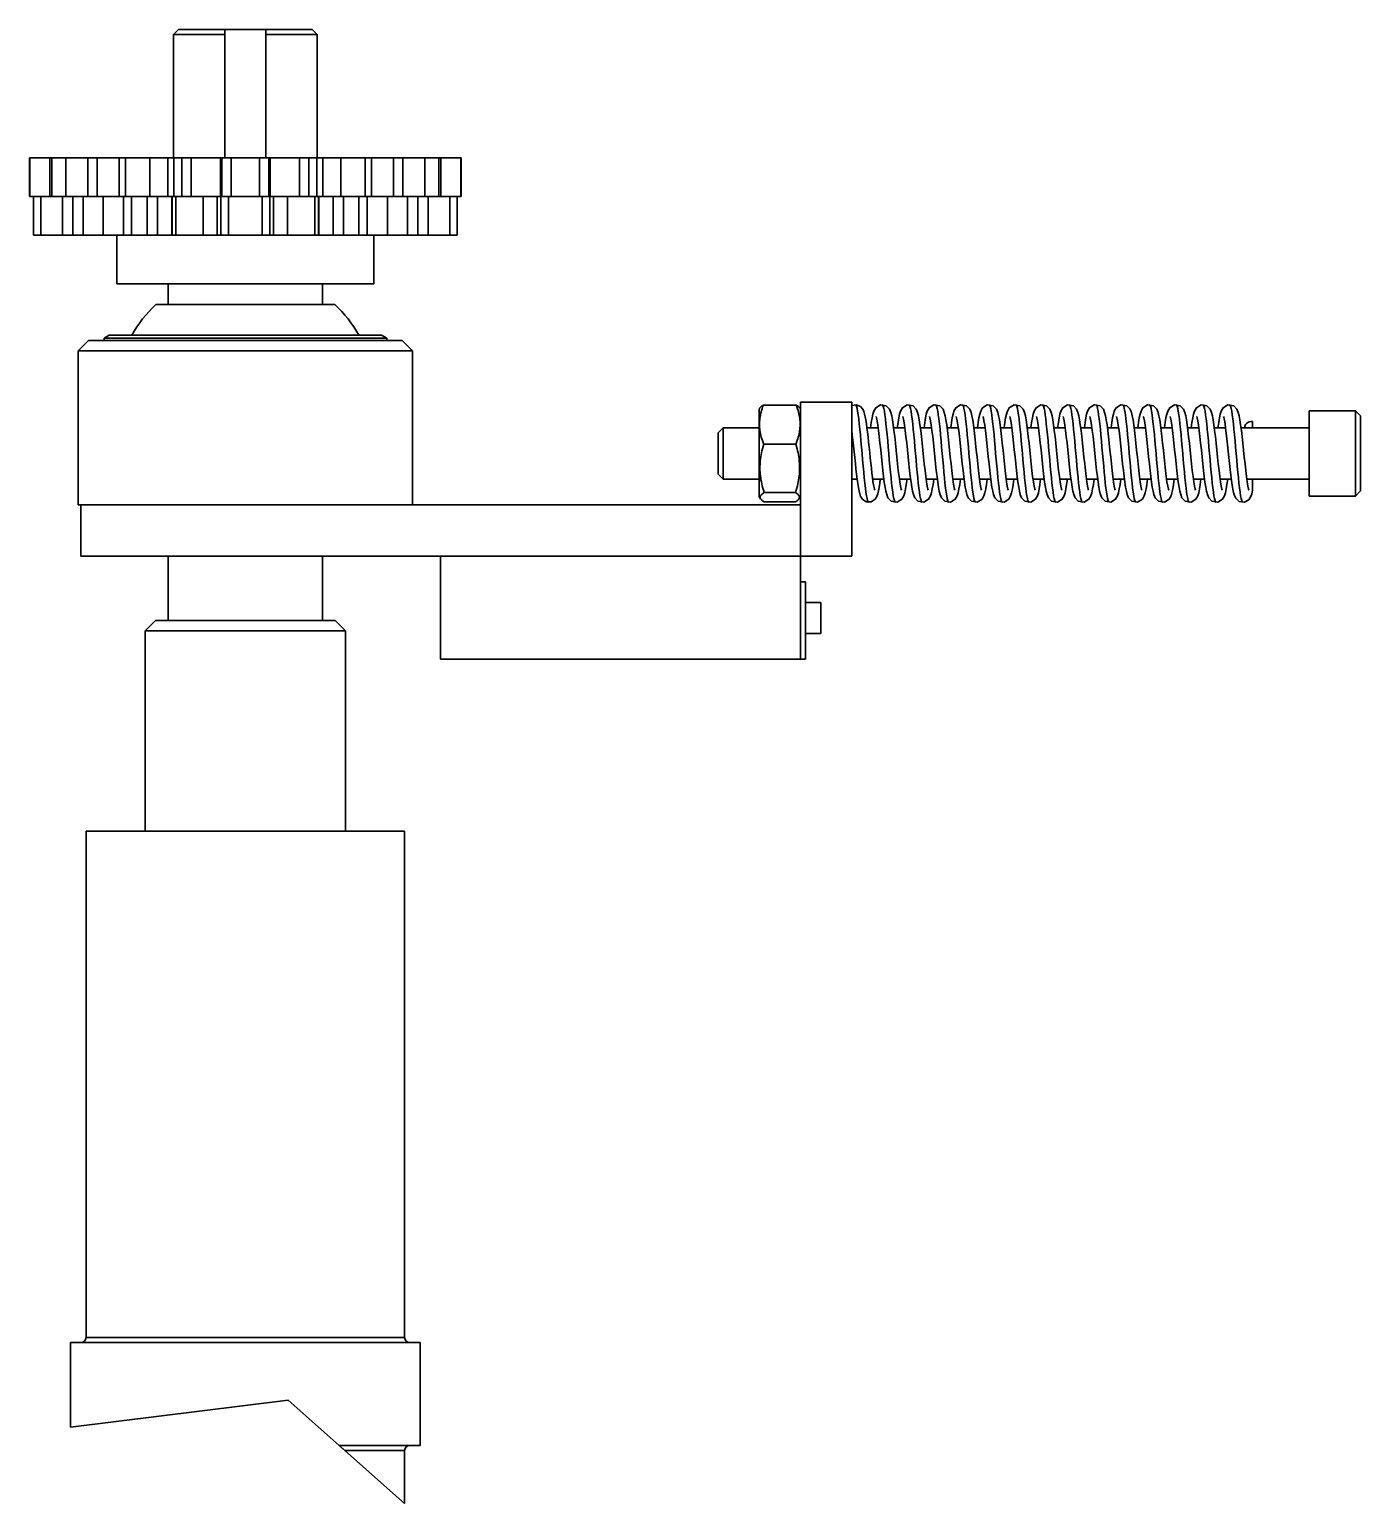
# Model space of a CAD drawing. Header units: millimetres. Extents: x 291 to 921, y 207 to 3425.
# Drawn here: x 291.2 to 550.2, y 206.8 to 493.6 of the extents above; entities that cross this region are included whole.
import ezdxf

# ---------------------------------------------------------------- set-up
doc = ezdxf.new("R2010")
doc.units = ezdxf.units.MM
for name, color, linetype, lineweight in [('Break Lines', 7, 'Continuous', 50), ('Tangent Edges', 7, 'Continuous', 50), ('Visible Edges', 7, 'Continuous', 50)]:
    doc.layers.add(name, color=color, linetype=linetype, lineweight=lineweight)

msp = doc.modelspace()

# ---------------------------------------------------------------- linework, layer by layer
at = {"layer": 'Break Lines', "linetype": 'Continuous', "lineweight": 35}
for p, q in [((299.22, 221.66), (341.58, 226.91)), ((341.58, 226.91), (351.46, 218.14)), ((352.59, 217.14), (364.22, 206.82))]:
    msp.add_line(p, q, dxfattribs=at)
msp.add_lwpolyline([(352.59, 217.14), (352.52, 217.2), (352.45, 217.26), (352.38, 217.32), (352.32, 217.38), (352.25, 217.44), (352.19, 217.49), (352.13, 217.55), (352.07, 217.6), (352.01, 217.66), (351.95, 217.71), (351.89, 217.75), (351.84, 217.8), (351.79, 217.84), (351.75, 217.89), (351.7, 217.92), (351.66, 217.96), (351.62, 218), (351.58, 218.03), (351.55, 218.06), (351.52, 218.09), (351.49, 218.11), (351.48, 218.13), (351.46, 218.14), (351.46, 218.14)], dxfattribs=at)
at = {"layer": 'Tangent Edges', "linetype": 'Continuous', "lineweight": 35}
for p, q in [((291.31, 461.14), (291.31, 468.64)), ((298.3, 468.64), (302.54, 468.64)), ((298.3, 461.14), (298.3, 468.64)), ((304.4, 468.64), (302.54, 468.64)), ((304.4, 468.64), (308.64, 468.64)), ((308.64, 468.64), (309.88, 468.64)), ((309.88, 468.64), (309.88, 461.14)), ((314.64, 468.64), (318.13, 468.64)), ((314.64, 461.14), (314.64, 468.64)), ((319.31, 468.64), (318.13, 468.64)), ((319.31, 468.64), (320.86, 468.64)), ((320.86, 468.64), (322.7, 468.64)), ((322.7, 468.64), (328.38, 468.64)), ((328.67, 468.64), (328.38, 468.64)), ((328.38, 461.14), (328.38, 468.64)), ((328.67, 468.64), (330.47, 468.64)), ((330.47, 468.64), (330.47, 461.14)), ((335.97, 468.64), (337.77, 468.64)), ((335.97, 461.14), (335.97, 468.64)), ((338.05, 468.64), (337.77, 468.64)), ((338.05, 468.64), (343.73, 468.64)), ((338.05, 461.14), (338.05, 468.64)), ((343.73, 468.64), (345.57, 468.64)), ((345.57, 468.64), (347.12, 468.64)), ((348.3, 468.64), (347.12, 468.64)), ((348.3, 468.64), (351.79, 468.64)), ((351.79, 468.64), (351.79, 461.14)), ((356.55, 468.64), (357.79, 468.64)), ((356.55, 461.14), (356.55, 468.64)), ((357.79, 468.64), (362.03, 468.64)), ((363.89, 468.64), (362.03, 468.64)), ((363.89, 468.64), (368.14, 468.64)), ((368.14, 468.64), (368.14, 461.14)), ((371.26, 468.64), (370.89, 468.64)), ((370.89, 461.14), (370.89, 468.64)), ((371.26, 468.64), (375.13, 468.64)), ((375.13, 468.64), (375.13, 461.14)), ((292.02, 461.14), (291.31, 461.14)), ((292.02, 461.14), (292.02, 453.64)), ((293.45, 453.64), (293.45, 461.14)), ((301.64, 461.14), (298.3, 461.14)), ((301.64, 461.14), (301.64, 453.64)), ((301.64, 461.14), (305.53, 461.14)), ((305.53, 453.64), (305.53, 461.14)), ((305.53, 461.14), (309.53, 461.14)), ((309.88, 461.14), (309.53, 461.14)), ((318.13, 461.14), (314.64, 461.14)), ((318.13, 461.14), (318.93, 461.14)), ((318.93, 461.14), (318.93, 453.64)), ((318.97, 461.14), (318.93, 461.14)), ((318.97, 461.14), (319.71, 461.14)), ((319.71, 461.14), (319.71, 453.64)), ((319.71, 461.14), (325.02, 461.14)), ((325.02, 453.64), (325.02, 461.14)), ((325.02, 461.14), (327.76, 461.14)), ((328.38, 461.14), (327.76, 461.14)), ((328.38, 461.14), (328.67, 461.14)), ((328.47, 461.14), (328.47, 453.64)), ((330.47, 461.14), (328.67, 461.14)), ((337.77, 461.14), (335.97, 461.14)), ((337.77, 461.14), (338.05, 461.14)), ((337.97, 461.14), (337.97, 453.64)), ((338.67, 461.14), (338.05, 461.14)), ((338.67, 461.14), (341.41, 461.14)), ((341.41, 461.14), (341.41, 453.64)), ((341.41, 461.14), (346.72, 461.14)), ((346.72, 453.64), (346.72, 461.14)), ((346.72, 461.14), (347.46, 461.14)), ((347.5, 461.14), (347.46, 461.14)), ((347.5, 461.14), (347.5, 453.64)), ((347.5, 461.14), (348.3, 461.14)), ((351.79, 461.14), (348.3, 461.14)), ((356.9, 461.14), (356.55, 461.14)), ((356.9, 461.14), (360.91, 461.14)), ((360.91, 461.14), (360.91, 453.64)), ((360.91, 461.14), (364.79, 461.14)), ((364.79, 453.64), (364.79, 461.14)), ((368.14, 461.14), (364.79, 461.14)), ((370.89, 461.14), (372.99, 461.14)), ((372.99, 461.14), (372.99, 453.64)), ((372.99, 461.14), (374.41, 461.14)), ((374.41, 453.64), (374.41, 461.14)), ((375.13, 461.14), (374.41, 461.14)), ((297.64, 453.64), (299.66, 453.64)), ((301.64, 453.64), (299.66, 453.64)), ((309.53, 453.64), (305.53, 453.64)), ((309.53, 453.64), (311.1, 453.64)), ((314.1, 453.64), (311.1, 453.64)), ((316.15, 453.64), (314.1, 453.64)), ((318.93, 453.64), (316.15, 453.64)), ((318.93, 453.64), (318.97, 453.64)), ((319.71, 453.64), (318.97, 453.64)), ((327.76, 453.64), (325.02, 453.64)), ((327.76, 453.64), (328.47, 453.64)), ((329.97, 453.64), (328.47, 453.64)), ((336.47, 453.64), (329.97, 453.64)), ((337.97, 453.64), (336.47, 453.64)), ((337.97, 453.64), (338.67, 453.64)), ((341.41, 453.64), (338.67, 453.64)), ((347.46, 453.64), (346.72, 453.64)), ((347.46, 453.64), (347.5, 453.64)), ((350.28, 453.64), (347.5, 453.64)), ((352.33, 453.64), (350.28, 453.64)), ((355.33, 453.64), (352.33, 453.64)), ((355.33, 453.64), (356.9, 453.64)), ((360.91, 453.64), (356.9, 453.64)), ((366.77, 453.64), (364.79, 453.64)), ((366.77, 453.64), (368.79, 453.64)), ((372.99, 453.64), (368.79, 453.64))]:
    msp.add_line(p, q, dxfattribs=at)
for p, q in [((295.17, 461.14), (295.17, 468.64)), ((302.54, 461.14), (302.54, 468.64)), ((304.4, 461.14), (304.4, 468.64)), ((308.64, 461.14), (308.64, 468.64)), ((318.13, 461.14), (318.13, 468.64)), ((319.31, 461.14), (319.31, 468.64)), ((320.86, 461.14), (320.86, 468.64)), ((322.7, 461.14), (322.7, 468.64)), ((328.67, 461.14), (328.67, 468.64)), ((337.77, 461.14), (337.77, 468.64)), ((343.73, 461.14), (343.73, 468.64)), ((345.57, 461.14), (345.57, 468.64)), ((347.12, 461.14), (347.12, 468.64)), ((348.3, 461.14), (348.3, 468.64)), ((357.79, 461.14), (357.79, 468.64)), ((362.03, 461.14), (362.03, 468.64)), ((363.89, 461.14), (363.89, 468.64)), ((371.26, 461.14), (371.26, 468.64)), ((297.64, 461.14), (297.64, 453.64)), ((299.66, 461.14), (299.66, 453.64)), ((309.53, 461.14), (309.53, 453.64)), ((311.1, 461.14), (311.1, 453.64)), ((314.1, 461.14), (314.1, 453.64)), ((316.15, 461.14), (316.15, 453.64)), ((318.97, 461.14), (318.97, 453.64)), ((327.76, 461.14), (327.76, 453.64)), ((329.97, 461.14), (329.97, 453.64)), ((336.47, 461.14), (336.47, 453.64)), ((338.67, 461.14), (338.67, 453.64)), ((347.46, 461.14), (347.46, 453.64)), ((350.28, 461.14), (350.28, 453.64)), ((352.33, 461.14), (352.33, 453.64)), ((355.33, 461.14), (355.33, 453.64)), ((356.9, 461.14), (356.9, 453.64)), ((366.77, 461.14), (366.77, 453.64)), ((368.79, 461.14), (368.79, 453.64)), ((302.22, 239.14), (364.22, 239.14)), ((364.22, 217.14), (352.59, 217.14))]:
    msp.add_line(p, q, dxfattribs=at).dxf.unprotected_set("ltscale", 0)
for points in [[(451.22, 420.48), (452.1, 420.63), (452.91, 420.3), (453.36, 419.77), (453.57, 419.3), (453.71, 418.82), (453.84, 418.29), (453.95, 417.67), (454.06, 416.95), (454.17, 416.16), (454.27, 415.28), (454.38, 414.35), (454.49, 413.36), (454.6, 412.34), (454.71, 411.3), (454.81, 410.27), (454.92, 409.24), (455.03, 408.26), (455.14, 407.33), (455.24, 406.47), (455.35, 405.7), (455.45, 405.03), (455.55, 404.5), (455.64, 404.12), (455.69, 403.97)], [(454.88, 416.14), (455.02, 417.17), (455.16, 418.05), (455.31, 418.77), (455.5, 419.4), (455.88, 420.05), (456.79, 420.61), (457.94, 420.41), (458.58, 419.74), (458.83, 419.13), (459, 418.47), (459.15, 417.68), (459.29, 416.73), (459.43, 415.64), (459.57, 414.43), (459.71, 413.14), (459.85, 411.8), (460, 410.44), (460.14, 409.1), (460.28, 407.83), (460.42, 406.67), (460.56, 405.65), (460.69, 404.81), (460.82, 404.22), (460.89, 403.97)], [(460.08, 416.14), (460.22, 417.17), (460.36, 418.05), (460.51, 418.77), (460.71, 419.4), (461.08, 420.05), (461.99, 420.61), (463.14, 420.41), (463.78, 419.74), (464.03, 419.13), (464.2, 418.47), (464.35, 417.68), (464.49, 416.73), (464.63, 415.64), (464.77, 414.43), (464.91, 413.14), (465.05, 411.79), (465.2, 410.43), (465.34, 409.1), (465.48, 407.83), (465.62, 406.67), (465.76, 405.65), (465.89, 404.81), (466.02, 404.22), (466.09, 403.97)], [(465.28, 416.14), (465.42, 417.17), (465.56, 418.05), (465.72, 418.78), (465.91, 419.4), (466.28, 420.05), (467.19, 420.61), (468.34, 420.41), (468.98, 419.74), (469.23, 419.13), (469.4, 418.47), (469.55, 417.68), (469.69, 416.73), (469.83, 415.64), (469.97, 414.43), (470.11, 413.14), (470.25, 411.79), (470.4, 410.43), (470.54, 409.1), (470.68, 407.83), (470.82, 406.67), (470.96, 405.65), (471.09, 404.81), (471.22, 404.22), (471.29, 403.97)], [(470.48, 416.14), (470.62, 417.17), (470.76, 418.05), (470.92, 418.78), (471.11, 419.4), (471.48, 420.05), (472.39, 420.61), (473.54, 420.41), (474.18, 419.74), (474.43, 419.13), (474.6, 418.47), (474.75, 417.68), (474.89, 416.73), (475.03, 415.64), (475.17, 414.43), (475.31, 413.14), (475.45, 411.79), (475.6, 410.43), (475.74, 409.1), (475.88, 407.83), (476.02, 406.67), (476.16, 405.65), (476.29, 404.81), (476.42, 404.22), (476.49, 403.97)], [(475.68, 416.14), (475.82, 417.17), (475.96, 418.05), (476.12, 418.78), (476.31, 419.4), (476.68, 420.05), (477.59, 420.61), (478.74, 420.41), (479.38, 419.74), (479.63, 419.13), (479.8, 418.47), (479.95, 417.68), (480.09, 416.73), (480.23, 415.64), (480.37, 414.43), (480.51, 413.14), (480.65, 411.79), (480.8, 410.43), (480.94, 409.1), (481.08, 407.83), (481.22, 406.67), (481.36, 405.65), (481.49, 404.81), (481.62, 404.22), (481.69, 403.97)], [(480.88, 416.14), (481.02, 417.17), (481.16, 418.05), (481.32, 418.78), (481.51, 419.4), (481.88, 420.05), (482.79, 420.61), (483.94, 420.41), (484.58, 419.74), (484.83, 419.13), (485, 418.47), (485.15, 417.68), (485.29, 416.73), (485.43, 415.64), (485.57, 414.43), (485.71, 413.14), (485.85, 411.79), (486, 410.43), (486.14, 409.1), (486.28, 407.83), (486.42, 406.67), (486.56, 405.65), (486.69, 404.81), (486.82, 404.22), (486.89, 403.97)], [(486.08, 416.14), (486.22, 417.17), (486.36, 418.05), (486.52, 418.78), (486.71, 419.4), (487.08, 420.05), (487.99, 420.61), (489.14, 420.41), (489.78, 419.74), (490.03, 419.13), (490.2, 418.47), (490.35, 417.68), (490.49, 416.73), (490.63, 415.64), (490.77, 414.43), (490.91, 413.14), (491.05, 411.79), (491.2, 410.43), (491.34, 409.1), (491.48, 407.83), (491.62, 406.67), (491.76, 405.65), (491.89, 404.81), (492.02, 404.22), (492.09, 403.97)], [(491.28, 416.14), (491.42, 417.17), (491.56, 418.05), (491.72, 418.78), (491.91, 419.4), (492.28, 420.05), (493.19, 420.61), (494.34, 420.41), (494.98, 419.74), (495.23, 419.13), (495.4, 418.47), (495.55, 417.68), (495.69, 416.73), (495.83, 415.64), (495.97, 414.43), (496.11, 413.14), (496.25, 411.79), (496.4, 410.43), (496.54, 409.1), (496.68, 407.83), (496.82, 406.67), (496.96, 405.65), (497.09, 404.81), (497.22, 404.22), (497.29, 403.97)], [(496.48, 416.14), (496.62, 417.17), (496.76, 418.05), (496.92, 418.78), (497.11, 419.4), (497.48, 420.05), (498.39, 420.61), (499.54, 420.41), (500.18, 419.74), (500.43, 419.13), (500.6, 418.47), (500.75, 417.68), (500.89, 416.73), (501.03, 415.64), (501.17, 414.43), (501.31, 413.14), (501.45, 411.79), (501.6, 410.43), (501.74, 409.1), (501.88, 407.83), (502.02, 406.67), (502.16, 405.65), (502.29, 404.81), (502.42, 404.22), (502.49, 403.97)], [(501.68, 416.14), (501.82, 417.17), (501.96, 418.05), (502.12, 418.78), (502.31, 419.4), (502.68, 420.05), (503.59, 420.61), (504.74, 420.41), (505.38, 419.74), (505.63, 419.13), (505.8, 418.47), (505.95, 417.68), (506.09, 416.73), (506.23, 415.64), (506.37, 414.43), (506.51, 413.14), (506.65, 411.79), (506.8, 410.43), (506.94, 409.1), (507.08, 407.83), (507.22, 406.67), (507.36, 405.65), (507.49, 404.81), (507.62, 404.22), (507.69, 403.97)], [(506.88, 416.14), (507.02, 417.17), (507.16, 418.05), (507.32, 418.78), (507.51, 419.4), (507.88, 420.05), (508.79, 420.61), (509.94, 420.41), (510.58, 419.74), (510.83, 419.13), (511, 418.47), (511.15, 417.68), (511.29, 416.73), (511.43, 415.64), (511.57, 414.43), (511.71, 413.14), (511.85, 411.79), (512, 410.43), (512.14, 409.1), (512.28, 407.83), (512.42, 406.67), (512.56, 405.65), (512.69, 404.81), (512.82, 404.22), (512.89, 403.97)], [(512.08, 416.14), (512.22, 417.17), (512.36, 418.05), (512.52, 418.78), (512.71, 419.4), (513.08, 420.05), (513.99, 420.61), (515.14, 420.41), (515.78, 419.74), (516.03, 419.13), (516.2, 418.47), (516.35, 417.68), (516.49, 416.73), (516.63, 415.64), (516.77, 414.43), (516.91, 413.14), (517.05, 411.79), (517.2, 410.43), (517.34, 409.1), (517.48, 407.83), (517.62, 406.67), (517.76, 405.65), (517.89, 404.81), (518.02, 404.22), (518.09, 403.97)], [(517.28, 416.14), (517.42, 417.17), (517.56, 418.05), (517.72, 418.78), (517.91, 419.4), (518.28, 420.05), (519.19, 420.61), (520.34, 420.41), (520.98, 419.74), (521.23, 419.13), (521.4, 418.47), (521.55, 417.68), (521.69, 416.73), (521.83, 415.64), (521.97, 414.43), (522.11, 413.14), (522.25, 411.79), (522.4, 410.43), (522.54, 409.1), (522.68, 407.83), (522.82, 406.67), (522.96, 405.65), (523.09, 404.81), (523.22, 404.22), (523.29, 403.97)], [(522.48, 416.14), (522.62, 417.17), (522.76, 418.05), (522.92, 418.78), (523.11, 419.4), (523.48, 420.05), (524.39, 420.61), (525.54, 420.41), (526.18, 419.74), (526.43, 419.13), (526.6, 418.47), (526.75, 417.68), (526.89, 416.73), (527.03, 415.64), (527.17, 414.43), (527.31, 413.14), (527.45, 411.79), (527.6, 410.43), (527.74, 409.1), (527.88, 407.83), (528.02, 406.67), (528.16, 405.65), (528.29, 404.81), (528.42, 404.22), (528.49, 403.97)], [(461.97, 406.14), (461.83, 405.11), (461.68, 404.23), (461.53, 403.51), (461.34, 402.88), (460.97, 402.24), (460.05, 401.68), (458.91, 401.87), (458.27, 402.54), (458.02, 403.15), (457.85, 403.81), (457.7, 404.6), (457.55, 405.55), (457.41, 406.65), (457.27, 407.85), (457.13, 409.15), (456.99, 410.49), (456.85, 411.85), (456.71, 413.18), (456.57, 414.45), (456.43, 415.62), (456.29, 416.64), (456.15, 417.47), (456.03, 418.06), (455.95, 418.31)], [(467.17, 406.14), (467.03, 405.11), (466.88, 404.23), (466.73, 403.51), (466.54, 402.88), (466.17, 402.24), (465.25, 401.68), (464.1, 401.87), (463.47, 402.54), (463.22, 403.15), (463.05, 403.82), (462.9, 404.61), (462.75, 405.56), (462.61, 406.65), (462.47, 407.86), (462.33, 409.15), (462.19, 410.5), (462.05, 411.85), (461.91, 413.19), (461.77, 414.46), (461.63, 415.62), (461.49, 416.64), (461.35, 417.47), (461.23, 418.06), (461.15, 418.31)], [(472.37, 406.14), (472.23, 405.11), (472.08, 404.23), (471.93, 403.51), (471.74, 402.88), (471.37, 402.24), (470.45, 401.68), (469.31, 401.87), (468.67, 402.54), (468.42, 403.15), (468.25, 403.81), (468.1, 404.6), (467.95, 405.55), (467.81, 406.65), (467.67, 407.85), (467.53, 409.15), (467.39, 410.49), (467.25, 411.85), (467.11, 413.18), (466.97, 414.45), (466.83, 415.62), (466.69, 416.64), (466.55, 417.47), (466.43, 418.06), (466.35, 418.31)], [(477.57, 406.14), (477.43, 405.11), (477.28, 404.23), (477.13, 403.51), (476.94, 402.88), (476.57, 402.24), (475.65, 401.68), (474.5, 401.87), (473.87, 402.54), (473.62, 403.15), (473.45, 403.82), (473.3, 404.61), (473.15, 405.56), (473.01, 406.65), (472.87, 407.86), (472.73, 409.15), (472.59, 410.5), (472.45, 411.85), (472.31, 413.19), (472.17, 414.46), (472.03, 415.62), (471.89, 416.64), (471.75, 417.47), (471.63, 418.06), (471.55, 418.31)], [(482.77, 406.14), (482.63, 405.11), (482.48, 404.23), (482.33, 403.51), (482.14, 402.88), (481.77, 402.24), (480.85, 401.68), (479.71, 401.87), (479.07, 402.54), (478.82, 403.15), (478.65, 403.81), (478.5, 404.6), (478.35, 405.55), (478.21, 406.65), (478.07, 407.85), (477.93, 409.15), (477.79, 410.49), (477.65, 411.85), (477.51, 413.18), (477.37, 414.45), (477.23, 415.62), (477.09, 416.64), (476.95, 417.47), (476.83, 418.06), (476.75, 418.31)], [(487.97, 406.14), (487.83, 405.11), (487.68, 404.23), (487.53, 403.51), (487.34, 402.88), (486.97, 402.24), (486.05, 401.68), (484.9, 401.87), (484.27, 402.54), (484.02, 403.15), (483.85, 403.82), (483.7, 404.61), (483.55, 405.56), (483.41, 406.65), (483.27, 407.86), (483.13, 409.15), (482.99, 410.5), (482.85, 411.85), (482.71, 413.19), (482.57, 414.46), (482.43, 415.62), (482.29, 416.64), (482.15, 417.47), (482.03, 418.06), (481.95, 418.31)], [(493.17, 406.14), (493.03, 405.11), (492.88, 404.23), (492.73, 403.51), (492.54, 402.88), (492.17, 402.24), (491.25, 401.68), (490.11, 401.87), (489.47, 402.54), (489.22, 403.15), (489.05, 403.81), (488.9, 404.6), (488.75, 405.55), (488.61, 406.65), (488.47, 407.85), (488.33, 409.15), (488.19, 410.49), (488.05, 411.85), (487.91, 413.18), (487.77, 414.45), (487.63, 415.62), (487.49, 416.64), (487.35, 417.47), (487.23, 418.06), (487.15, 418.31)], [(498.37, 406.14), (498.23, 405.11), (498.08, 404.23), (497.93, 403.51), (497.74, 402.88), (497.37, 402.24), (496.45, 401.68), (495.3, 401.87), (494.67, 402.54), (494.42, 403.15), (494.25, 403.82), (494.1, 404.61), (493.95, 405.56), (493.81, 406.65), (493.67, 407.86), (493.53, 409.15), (493.39, 410.5), (493.25, 411.85), (493.11, 413.19), (492.97, 414.46), (492.83, 415.62), (492.69, 416.64), (492.55, 417.47), (492.43, 418.06), (492.35, 418.31)], [(503.57, 406.14), (503.43, 405.11), (503.28, 404.23), (503.13, 403.51), (502.94, 402.88), (502.57, 402.24), (501.65, 401.68), (500.51, 401.87), (499.87, 402.54), (499.62, 403.15), (499.45, 403.81), (499.3, 404.6), (499.15, 405.55), (499.01, 406.65), (498.87, 407.85), (498.73, 409.15), (498.59, 410.49), (498.45, 411.85), (498.31, 413.18), (498.17, 414.45), (498.03, 415.62), (497.89, 416.64), (497.75, 417.47), (497.63, 418.06), (497.55, 418.31)], [(508.77, 406.14), (508.63, 405.11), (508.48, 404.23), (508.33, 403.51), (508.14, 402.88), (507.77, 402.24), (506.85, 401.68), (505.7, 401.87), (505.07, 402.54), (504.82, 403.15), (504.65, 403.82), (504.5, 404.61), (504.35, 405.56), (504.21, 406.65), (504.07, 407.86), (503.93, 409.15), (503.79, 410.5), (503.65, 411.85), (503.51, 413.19), (503.37, 414.46), (503.23, 415.62), (503.09, 416.64), (502.95, 417.47), (502.83, 418.06), (502.75, 418.31)], [(513.97, 406.14), (513.83, 405.11), (513.68, 404.23), (513.53, 403.51), (513.34, 402.88), (512.97, 402.24), (512.05, 401.68), (510.91, 401.87), (510.27, 402.54), (510.02, 403.15), (509.85, 403.81), (509.7, 404.6), (509.55, 405.55), (509.41, 406.65), (509.27, 407.85), (509.13, 409.15), (508.99, 410.49), (508.85, 411.85), (508.71, 413.18), (508.57, 414.45), (508.43, 415.62), (508.29, 416.64), (508.15, 417.47), (508.03, 418.06), (507.95, 418.31)], [(519.17, 406.14), (519.03, 405.11), (518.88, 404.23), (518.73, 403.51), (518.54, 402.88), (518.17, 402.24), (517.25, 401.68), (516.1, 401.87), (515.47, 402.54), (515.22, 403.15), (515.05, 403.82), (514.9, 404.61), (514.75, 405.56), (514.61, 406.65), (514.47, 407.86), (514.33, 409.15), (514.19, 410.5), (514.05, 411.85), (513.91, 413.19), (513.77, 414.46), (513.63, 415.62), (513.49, 416.64), (513.35, 417.47), (513.23, 418.06), (513.15, 418.31)], [(524.37, 406.14), (524.23, 405.11), (524.08, 404.23), (523.93, 403.51), (523.74, 402.88), (523.37, 402.24), (522.45, 401.68), (521.31, 401.87), (520.67, 402.54), (520.42, 403.15), (520.25, 403.81), (520.1, 404.6), (519.95, 405.55), (519.81, 406.65), (519.67, 407.85), (519.53, 409.15), (519.39, 410.49), (519.25, 411.85), (519.11, 413.18), (518.97, 414.45), (518.83, 415.62), (518.69, 416.64), (518.55, 417.47), (518.43, 418.06), (518.35, 418.31)], [(529.22, 403.91), (529.07, 403.3), (528.88, 402.75), (528.49, 402.15), (527.63, 401.67), (526.59, 401.82), (525.94, 402.42), (525.67, 402.98), (525.51, 403.55), (525.37, 404.21), (525.24, 404.98), (525.11, 405.88), (524.98, 406.89), (524.86, 407.99), (524.73, 409.16), (524.6, 410.37), (524.48, 411.59), (524.35, 412.8), (524.22, 413.97), (524.1, 415.06), (523.97, 416.05), (523.85, 416.91), (523.73, 417.61), (523.62, 418.11), (523.55, 418.31)], [(527.68, 416.14), (527.68, 416.16), (527.68, 416.17), (527.68, 416.19), (527.68, 416.2), (527.69, 416.22), (527.69, 416.23), (527.69, 416.25), (527.69, 416.26), (527.69, 416.27), (527.7, 416.29), (527.7, 416.3), (527.7, 416.32), (527.7, 416.33), (527.7, 416.35), (527.7, 416.36), (527.71, 416.38), (527.71, 416.39), (527.71, 416.41), (527.71, 416.42), (527.71, 416.43), (527.72, 416.45), (527.72, 416.46), (527.72, 416.48), (527.72, 416.49)], [(456.77, 406.14), (456.65, 405.27), (456.53, 404.5), (456.4, 403.85), (456.27, 403.28), (456.09, 402.77), (455.75, 402.22), (455.02, 401.72), (454.03, 401.72), (453.29, 402.22), (452.95, 402.77), (452.78, 403.28), (452.64, 403.85), (452.52, 404.51), (452.4, 405.27), (452.28, 406.14), (452.16, 407.1), (452.04, 408.13), (451.92, 409.22), (451.8, 410.35), (451.69, 411.49), (451.57, 412.62), (451.45, 413.71), (451.33, 414.75), (451.22, 415.7)]]:
    msp.add_lwpolyline(points, dxfattribs=at)
for points in [[(454.52, 401.64), (454.41, 401.72), (454.31, 401.97), (454.2, 402.37), (454.09, 402.92), (453.98, 403.61), (453.87, 404.42), (453.76, 405.36), (453.66, 406.39), (453.55, 407.51), (453.44, 408.68), (453.33, 409.9), (453.22, 411.14), (453.11, 412.38), (453.01, 413.6), (452.9, 414.78), (452.79, 415.89), (452.68, 416.92), (452.57, 417.86), (452.46, 418.68), (452.36, 419.37), (452.25, 419.92), (452.14, 420.32), (452.03, 420.56), (451.92, 420.64)], [(459.72, 401.64), (459.61, 401.73), (459.51, 401.97), (459.4, 402.37), (459.29, 402.92), (459.18, 403.61), (459.07, 404.43), (458.96, 405.36), (458.86, 406.39), (458.75, 407.51), (458.64, 408.68), (458.53, 409.9), (458.42, 411.14), (458.31, 412.38), (458.21, 413.6), (458.1, 414.78), (457.99, 415.89), (457.88, 416.92), (457.77, 417.86), (457.66, 418.68), (457.56, 419.37), (457.45, 419.92), (457.34, 420.32), (457.23, 420.56), (457.12, 420.64)], [(464.92, 401.64), (464.81, 401.72), (464.71, 401.97), (464.6, 402.37), (464.49, 402.92), (464.38, 403.61), (464.27, 404.43), (464.16, 405.36), (464.06, 406.39), (463.95, 407.51), (463.84, 408.68), (463.73, 409.9), (463.62, 411.14), (463.51, 412.38), (463.41, 413.6), (463.3, 414.78), (463.19, 415.89), (463.08, 416.92), (462.97, 417.86), (462.86, 418.68), (462.76, 419.37), (462.65, 419.92), (462.54, 420.32), (462.43, 420.56), (462.32, 420.64)], [(470.12, 401.64), (470.01, 401.72), (469.91, 401.97), (469.8, 402.37), (469.69, 402.92), (469.58, 403.61), (469.47, 404.42), (469.36, 405.36), (469.26, 406.39), (469.15, 407.51), (469.04, 408.68), (468.93, 409.9), (468.82, 411.14), (468.71, 412.38), (468.61, 413.6), (468.5, 414.78), (468.39, 415.89), (468.28, 416.92), (468.17, 417.86), (468.06, 418.68), (467.96, 419.37), (467.85, 419.92), (467.74, 420.32), (467.63, 420.56), (467.52, 420.64)], [(475.32, 401.64), (475.21, 401.73), (475.11, 401.97), (475, 402.37), (474.89, 402.92), (474.78, 403.61), (474.67, 404.43), (474.56, 405.36), (474.46, 406.39), (474.35, 407.51), (474.24, 408.68), (474.13, 409.9), (474.02, 411.14), (473.91, 412.38), (473.81, 413.6), (473.7, 414.78), (473.59, 415.89), (473.48, 416.92), (473.37, 417.86), (473.26, 418.68), (473.16, 419.37), (473.05, 419.92), (472.94, 420.32), (472.83, 420.56), (472.72, 420.64)], [(480.52, 401.64), (480.41, 401.72), (480.31, 401.97), (480.2, 402.37), (480.09, 402.92), (479.98, 403.61), (479.87, 404.43), (479.76, 405.36), (479.66, 406.39), (479.55, 407.51), (479.44, 408.68), (479.33, 409.9), (479.22, 411.14), (479.11, 412.38), (479.01, 413.6), (478.9, 414.78), (478.79, 415.89), (478.68, 416.92), (478.57, 417.86), (478.46, 418.68), (478.36, 419.37), (478.25, 419.92), (478.14, 420.32), (478.03, 420.56), (477.92, 420.64)], [(485.72, 401.64), (485.61, 401.72), (485.51, 401.97), (485.4, 402.37), (485.29, 402.92), (485.18, 403.61), (485.07, 404.42), (484.96, 405.36), (484.86, 406.39), (484.75, 407.51), (484.64, 408.68), (484.53, 409.9), (484.42, 411.14), (484.31, 412.38), (484.21, 413.6), (484.1, 414.78), (483.99, 415.89), (483.88, 416.92), (483.77, 417.86), (483.66, 418.68), (483.56, 419.37), (483.45, 419.92), (483.34, 420.32), (483.23, 420.56), (483.12, 420.64)], [(490.92, 401.64), (490.81, 401.73), (490.71, 401.97), (490.6, 402.37), (490.49, 402.92), (490.38, 403.61), (490.27, 404.43), (490.16, 405.36), (490.06, 406.39), (489.95, 407.51), (489.84, 408.68), (489.73, 409.9), (489.62, 411.14), (489.51, 412.38), (489.41, 413.6), (489.3, 414.78), (489.19, 415.89), (489.08, 416.92), (488.97, 417.86), (488.86, 418.68), (488.76, 419.37), (488.65, 419.92), (488.54, 420.32), (488.43, 420.56), (488.32, 420.64)], [(496.12, 401.64), (496.01, 401.72), (495.91, 401.97), (495.8, 402.37), (495.69, 402.92), (495.58, 403.61), (495.47, 404.43), (495.36, 405.36), (495.26, 406.39), (495.15, 407.51), (495.04, 408.68), (494.93, 409.9), (494.82, 411.14), (494.71, 412.38), (494.61, 413.6), (494.5, 414.78), (494.39, 415.89), (494.28, 416.92), (494.17, 417.86), (494.06, 418.68), (493.96, 419.37), (493.85, 419.92), (493.74, 420.32), (493.63, 420.56), (493.52, 420.64)], [(501.32, 401.64), (501.21, 401.72), (501.11, 401.97), (501, 402.37), (500.89, 402.92), (500.78, 403.61), (500.67, 404.42), (500.56, 405.36), (500.46, 406.39), (500.35, 407.51), (500.24, 408.68), (500.13, 409.9), (500.02, 411.14), (499.91, 412.38), (499.81, 413.6), (499.7, 414.78), (499.59, 415.89), (499.48, 416.92), (499.37, 417.86), (499.26, 418.68), (499.16, 419.37), (499.05, 419.92), (498.94, 420.32), (498.83, 420.56), (498.72, 420.64)], [(506.52, 401.64), (506.41, 401.73), (506.31, 401.97), (506.2, 402.37), (506.09, 402.92), (505.98, 403.61), (505.87, 404.43), (505.76, 405.36), (505.66, 406.39), (505.55, 407.51), (505.44, 408.68), (505.33, 409.9), (505.22, 411.14), (505.11, 412.38), (505.01, 413.6), (504.9, 414.78), (504.79, 415.89), (504.68, 416.92), (504.57, 417.86), (504.46, 418.68), (504.36, 419.37), (504.25, 419.92), (504.14, 420.32), (504.03, 420.56), (503.92, 420.64)], [(511.72, 401.64), (511.61, 401.73), (511.51, 401.97), (511.4, 402.37), (511.29, 402.91), (511.18, 403.61), (511.07, 404.43), (510.96, 405.36), (510.86, 406.39), (510.75, 407.51), (510.64, 408.68), (510.53, 409.9), (510.42, 411.14), (510.31, 412.38), (510.21, 413.6), (510.1, 414.78), (509.99, 415.89), (509.88, 416.92), (509.77, 417.86), (509.66, 418.68), (509.56, 419.37), (509.45, 419.92), (509.34, 420.32), (509.23, 420.56), (509.12, 420.64)], [(516.92, 401.64), (516.81, 401.72), (516.71, 401.97), (516.6, 402.37), (516.49, 402.92), (516.38, 403.61), (516.27, 404.42), (516.16, 405.36), (516.06, 406.39), (515.95, 407.51), (515.84, 408.68), (515.73, 409.9), (515.62, 411.14), (515.51, 412.38), (515.41, 413.6), (515.3, 414.78), (515.19, 415.89), (515.08, 416.92), (514.97, 417.86), (514.86, 418.68), (514.76, 419.37), (514.65, 419.92), (514.54, 420.32), (514.43, 420.56), (514.32, 420.64)], [(522.12, 401.64), (522.01, 401.73), (521.91, 401.97), (521.8, 402.37), (521.69, 402.92), (521.58, 403.61), (521.47, 404.43), (521.36, 405.36), (521.26, 406.39), (521.15, 407.51), (521.04, 408.68), (520.93, 409.9), (520.82, 411.14), (520.71, 412.38), (520.61, 413.6), (520.5, 414.78), (520.39, 415.89), (520.28, 416.92), (520.17, 417.86), (520.06, 418.68), (519.96, 419.37), (519.85, 419.92), (519.74, 420.32), (519.63, 420.56), (519.52, 420.64)], [(527.32, 401.64), (527.21, 401.73), (527.11, 401.97), (527, 402.37), (526.89, 402.91), (526.78, 403.61), (526.67, 404.43), (526.56, 405.36), (526.46, 406.39), (526.35, 407.51), (526.24, 408.68), (526.13, 409.9), (526.02, 411.14), (525.91, 412.38), (525.81, 413.6), (525.7, 414.78), (525.59, 415.89), (525.48, 416.92), (525.37, 417.86), (525.26, 418.68), (525.16, 419.37), (525.05, 419.92), (524.94, 420.32), (524.83, 420.56), (524.72, 420.64)]]:
    msp.add_lwpolyline(points, dxfattribs=at).dxf.unprotected_set("ltscale", 0)
for centre, start, end in [((301.22, 239.14), 270, 0), ((365.22, 239.14), 180, 270), ((365.22, 217.14), 90, 180)]:
    msp.add_arc(centre, 1, start, end, dxfattribs=at)
msp.add_ellipse((529.22, 416.4), major_axis=(-1.5, 0), ratio=0.657761, start_param=4.712389, end_param=6.55205, dxfattribs=at)
at = {"layer": 'Visible Edges', "linetype": 'Continuous', "lineweight": 35}
for p, q in [((320.22, 493.64), (319.22, 492.64)), ((320.22, 493.64), (329.22, 493.64)), ((329.22, 493.64), (337.22, 493.64)), ((337.22, 493.64), (346.22, 493.64)), ((346.22, 493.64), (347.22, 492.64)), ((329.22, 492.64), (319.22, 492.64)), ((319.22, 492.64), (319.22, 468.64)), ((329.22, 492.64), (329.22, 468.64)), ((337.22, 468.64), (337.22, 492.64)), ((347.22, 492.64), (337.22, 492.64)), ((347.22, 492.64), (347.22, 468.64)), ((291.22, 461.14), (291.22, 468.64)), ((291.22, 468.64), (291.31, 468.64)), ((291.31, 468.64), (295.17, 468.64)), ((295.55, 468.64), (295.17, 468.64)), ((295.55, 468.64), (298.3, 468.64)), ((295.55, 468.64), (295.55, 461.14)), ((309.88, 468.64), (314.64, 468.64)), ((330.47, 468.64), (335.97, 468.64)), ((351.79, 468.64), (356.55, 468.64)), ((368.14, 468.64), (370.89, 468.64)), ((375.13, 468.64), (375.22, 468.64)), ((375.22, 461.14), (375.22, 468.64)), ((291.22, 461.14), (291.31, 461.14)), ((292.02, 461.14), (293.45, 461.14)), ((293.45, 461.14), (295.55, 461.14)), ((295.55, 461.14), (298.3, 461.14)), ((309.88, 461.14), (314.64, 461.14)), ((330.47, 461.14), (335.97, 461.14)), ((351.79, 461.14), (356.55, 461.14)), ((368.14, 461.14), (370.89, 461.14)), ((375.13, 461.14), (375.22, 461.14)), ((292.02, 453.64), (293.45, 453.64)), ((297.64, 453.64), (293.45, 453.64)), ((301.64, 453.64), (305.53, 453.64)), ((308.22, 444.14), (308.22, 453.64)), ((319.71, 453.64), (325.02, 453.64)), ((341.41, 453.64), (346.72, 453.64)), ((358.22, 444.14), (358.22, 453.64)), ((360.91, 453.64), (364.79, 453.64)), ((372.99, 453.64), (374.41, 453.64)), ((308.22, 444.14), (358.22, 444.14)), ((318.22, 440.14), (318.22, 444.14)), ((348.22, 440.14), (348.22, 444.14)), ((315.82, 440.14), (350.62, 440.14)), ((302.72, 433.14), (300.72, 431.14)), ((302.72, 433.14), (363.72, 433.14)), ((306.72, 434.14), (305.72, 433.56)), ((360.72, 433.56), (305.72, 433.56)), ((305.72, 433.56), (305.72, 433.14)), ((306.72, 434.14), (359.72, 434.14)), ((359.72, 434.14), (360.72, 433.56)), ((360.72, 433.56), (360.72, 433.14)), ((363.72, 433.14), (365.72, 431.14)), ((365.72, 431.14), (300.72, 431.14)), ((300.72, 401.14), (300.72, 431.14)), ((365.72, 401.14), (365.72, 431.14)), ((433.22, 419.8), (433.3, 419.94)), ((433.22, 419.8), (433.22, 402.8)), ((440.43, 420.56), (434, 420.56)), ((441.22, 419.8), (441.14, 419.94)), ((441.22, 421.14), (441.22, 401.14)), ((451.22, 421.14), (441.22, 421.14)), ((451.22, 391.14), (451.22, 421.14)), ((540.22, 419.44), (540.22, 402.84)), ((540.22, 419.44), (549.22, 419.44)), ((549.22, 402.84), (549.22, 419.44)), ((550.22, 418.44), (549.22, 419.44)), ((425.22, 415.14), (426.22, 416.14)), ((426.22, 416.14), (426.22, 406.14)), ((433.22, 416.14), (426.22, 416.14)), ((456.36, 416.14), (454.17, 416.14)), ((461.56, 416.14), (459.37, 416.14)), ((466.76, 416.14), (464.57, 416.14)), ((471.96, 416.14), (469.77, 416.14)), ((477.16, 416.14), (474.97, 416.14)), ((482.36, 416.14), (480.17, 416.14)), ((487.56, 416.14), (485.37, 416.14)), ((492.76, 416.14), (490.57, 416.14)), ((497.96, 416.14), (495.77, 416.14)), ((503.16, 416.14), (500.97, 416.14)), ((508.36, 416.14), (506.17, 416.14)), ((513.56, 416.14), (511.37, 416.14)), ((518.76, 416.14), (516.57, 416.14)), ((523.96, 416.14), (521.77, 416.14)), ((540.22, 416.14), (526.97, 416.14)), ((529.22, 416.14), (529.22, 417.39)), ((550.22, 418.44), (550.22, 403.84)), ((425.22, 407.14), (425.22, 415.14)), ((440.35, 412.93), (434.08, 412.93)), ((425.22, 407.14), (426.22, 406.14)), ((433.22, 406.14), (426.22, 406.14)), ((452.28, 406.14), (451.22, 406.14)), ((457.48, 406.14), (455.29, 406.14)), ((462.68, 406.14), (460.49, 406.14)), ((467.88, 406.14), (465.69, 406.14)), ((473.08, 406.14), (470.89, 406.14)), ((478.28, 406.14), (476.09, 406.14)), ((483.48, 406.14), (481.29, 406.14)), ((488.68, 406.14), (486.49, 406.14)), ((493.88, 406.14), (491.69, 406.14)), ((499.08, 406.14), (496.89, 406.14)), ((504.28, 406.14), (502.09, 406.14)), ((509.48, 406.14), (507.29, 406.14)), ((514.68, 406.14), (512.49, 406.14)), ((519.88, 406.14), (517.69, 406.14)), ((525.08, 406.14), (522.89, 406.14)), ((540.22, 406.14), (528.09, 406.14)), ((433.22, 402.8), (433.49, 402.33)), ((440.27, 403.52), (434.16, 403.52)), ((440.27, 401.73), (434.16, 401.73)), ((441.22, 402.8), (440.95, 402.33)), ((540.22, 402.84), (549.22, 402.84)), ((550.22, 403.84), (549.22, 402.84)), ((301.22, 401.14), (300.72, 401.14)), ((301.22, 391.14), (301.22, 401.14)), ((325.22, 401.14), (301.22, 401.14)), ((333.11, 401.14), (325.22, 401.14)), ((341.22, 401.14), (333.11, 401.14)), ((441.22, 401.14), (341.22, 401.14)), ((441.22, 391.14), (441.22, 401.14)), ((301.22, 391.14), (441.22, 391.14)), ((318.22, 378.64), (318.22, 391.14)), ((348.22, 378.64), (348.22, 391.14)), ((371.22, 391.14), (371.22, 371.14)), ((441.22, 371.14), (441.22, 391.14)), ((451.22, 391.14), (441.22, 391.14)), ((441.22, 386.14), (442.22, 386.14)), ((442.22, 371.14), (442.22, 386.14)), ((442.22, 382.14), (445.22, 382.14)), ((445.22, 382.14), (445.22, 376.14)), ((315.72, 378.64), (313.72, 376.64)), ((315.72, 378.64), (350.72, 378.64)), ((350.72, 378.64), (352.72, 376.64)), ((352.72, 376.64), (313.72, 376.64)), ((313.72, 337.64), (313.72, 376.64)), ((352.72, 337.64), (352.72, 376.64)), ((442.22, 376.14), (445.22, 376.14)), ((441.22, 371.14), (371.22, 371.14)), ((441.22, 371.14), (442.22, 371.14)), ((302.22, 337.64), (333.22, 337.64)), ((302.22, 239.14), (302.22, 337.64)), ((333.22, 337.64), (364.22, 337.64)), ((364.22, 239.14), (364.22, 337.64)), ((367.22, 238.14), (299.22, 238.14)), ((299.22, 221.66), (299.22, 238.14)), ((367.22, 218.14), (367.22, 238.14)), ((367.22, 218.14), (351.46, 218.14)), ((364.22, 206.82), (364.22, 217.14))]:
    msp.add_line(p, q, dxfattribs=at)
for points in [[(329.22, 492.64), (329.22, 492.68), (329.22, 492.73), (329.22, 492.77), (329.22, 492.81), (329.22, 492.85), (329.22, 492.9), (329.22, 492.94), (329.22, 492.98), (329.22, 493.02), (329.22, 493.07), (329.22, 493.11), (329.22, 493.15), (329.22, 493.19), (329.22, 493.23), (329.22, 493.27), (329.22, 493.31), (329.22, 493.36), (329.22, 493.4), (329.22, 493.44), (329.22, 493.48), (329.22, 493.52), (329.22, 493.56), (329.22, 493.6), (329.22, 493.64)], [(337.22, 493.64), (337.22, 493.6), (337.22, 493.56), (337.22, 493.52), (337.22, 493.48), (337.22, 493.44), (337.22, 493.4), (337.22, 493.36), (337.22, 493.31), (337.22, 493.27), (337.22, 493.23), (337.22, 493.19), (337.22, 493.15), (337.22, 493.11), (337.22, 493.07), (337.22, 493.02), (337.22, 492.98), (337.22, 492.94), (337.22, 492.9), (337.22, 492.85), (337.22, 492.81), (337.22, 492.77), (337.22, 492.73), (337.22, 492.68), (337.22, 492.64)], [(434, 420.56), (433.87, 420.2), (433.76, 419.85), (433.66, 419.52), (433.57, 419.19), (433.49, 418.87), (433.43, 418.56), (433.38, 418.25), (433.33, 417.95), (433.3, 417.65), (433.28, 417.36), (433.26, 417.06), (433.26, 416.77), (433.27, 416.47), (433.29, 416.18), (433.32, 415.88), (433.36, 415.58), (433.4, 415.27), (433.46, 414.96), (433.54, 414.65), (433.62, 414.32), (433.72, 413.99), (433.82, 413.65), (433.95, 413.3), (434.08, 412.93)], [(433.3, 419.94), (433.31, 419.96), (433.33, 419.99), (433.34, 420.01), (433.36, 420.03), (433.38, 420.06), (433.4, 420.08), (433.42, 420.11), (433.45, 420.13), (433.47, 420.16), (433.49, 420.18), (433.52, 420.21), (433.55, 420.23), (433.58, 420.26), (433.61, 420.28), (433.64, 420.31), (433.68, 420.34), (433.71, 420.36), (433.75, 420.39), (433.79, 420.42), (433.83, 420.44), (433.87, 420.47), (433.91, 420.5), (433.96, 420.53), (434, 420.56)], [(440.35, 412.93), (440.49, 413.3), (440.61, 413.65), (440.72, 413.99), (440.81, 414.32), (440.9, 414.65), (440.97, 414.96), (441.03, 415.27), (441.08, 415.58), (441.12, 415.88), (441.14, 416.18), (441.16, 416.47), (441.17, 416.77), (441.17, 417.06), (441.16, 417.36), (441.13, 417.65), (441.1, 417.95), (441.06, 418.25), (441, 418.56), (440.94, 418.87), (440.86, 419.19), (440.77, 419.52), (440.67, 419.85), (440.56, 420.2), (440.43, 420.56)], [(440.43, 420.56), (440.48, 420.53), (440.52, 420.5), (440.56, 420.47), (440.61, 420.44), (440.65, 420.42), (440.68, 420.39), (440.72, 420.36), (440.76, 420.34), (440.79, 420.31), (440.82, 420.28), (440.85, 420.26), (440.88, 420.23), (440.91, 420.21), (440.94, 420.18), (440.96, 420.16), (440.99, 420.13), (441.01, 420.11), (441.03, 420.08), (441.05, 420.06), (441.07, 420.03), (441.09, 420.01), (441.11, 419.99), (441.12, 419.96), (441.14, 419.94)], [(434.08, 412.93), (433.96, 412.49), (433.84, 412.07), (433.75, 411.65), (433.66, 411.25), (433.58, 410.86), (433.52, 410.47), (433.47, 410.09), (433.42, 409.72), (433.39, 409.35), (433.37, 408.98), (433.36, 408.62), (433.36, 408.25), (433.36, 407.89), (433.38, 407.52), (433.41, 407.15), (433.45, 406.78), (433.5, 406.4), (433.55, 406.02), (433.63, 405.63), (433.71, 405.23), (433.8, 404.82), (433.91, 404.4), (434.03, 403.97), (434.16, 403.52)], [(440.27, 403.52), (440.4, 403.97), (440.52, 404.4), (440.63, 404.82), (440.73, 405.23), (440.81, 405.63), (440.88, 406.02), (440.94, 406.4), (440.99, 406.78), (441.02, 407.15), (441.05, 407.52), (441.07, 407.89), (441.08, 408.25), (441.07, 408.62), (441.06, 408.98), (441.04, 409.35), (441.01, 409.72), (440.97, 410.09), (440.91, 410.47), (440.85, 410.86), (440.77, 411.25), (440.69, 411.65), (440.59, 412.07), (440.48, 412.49), (440.35, 412.93)], [(529.22, 403.91), (529.22, 403.91), (529.22, 403.92), (529.22, 403.94), (529.22, 403.97), (529.22, 404.02), (529.22, 404.08), (529.22, 404.15), (529.22, 404.22), (529.22, 404.29), (529.22, 404.36), (529.22, 404.45), (529.22, 404.54), (529.22, 404.63), (529.22, 404.73), (529.22, 404.84), (529.22, 404.96), (529.22, 405.08), (529.22, 405.21), (529.22, 405.34), (529.22, 405.48), (529.22, 405.63), (529.22, 405.79), (529.22, 405.96), (529.22, 406.14)], [(434.16, 403.52), (434.03, 403.43), (433.92, 403.35), (433.82, 403.27), (433.73, 403.2), (433.65, 403.12), (433.58, 403.05), (433.53, 402.97), (433.48, 402.9), (433.45, 402.83), (433.42, 402.76), (433.41, 402.69), (433.4, 402.62), (433.41, 402.55), (433.42, 402.48), (433.45, 402.41), (433.48, 402.34), (433.53, 402.27), (433.58, 402.2), (433.65, 402.12), (433.73, 402.05), (433.82, 401.97), (433.92, 401.89), (434.03, 401.81), (434.16, 401.73)], [(440.27, 401.73), (440.4, 401.81), (440.51, 401.89), (440.62, 401.97), (440.71, 402.05), (440.78, 402.12), (440.85, 402.2), (440.91, 402.27), (440.95, 402.34), (440.99, 402.41), (441.01, 402.48), (441.03, 402.55), (441.03, 402.62), (441.03, 402.69), (441.01, 402.76), (440.99, 402.83), (440.95, 402.9), (440.91, 402.97), (440.85, 403.05), (440.78, 403.12), (440.71, 403.2), (440.62, 403.27), (440.51, 403.35), (440.4, 403.43), (440.27, 403.52)]]:
    msp.add_lwpolyline(points, dxfattribs=at)
for centre, start, end in [((333.21, 421.64), 133.2296, 150.5076), ((333.23, 421.64), 29.4924, 46.7704)]:
    msp.add_arc(centre, 25.39, start, end, dxfattribs=at)

doc.saveas('drawing.dxf')
